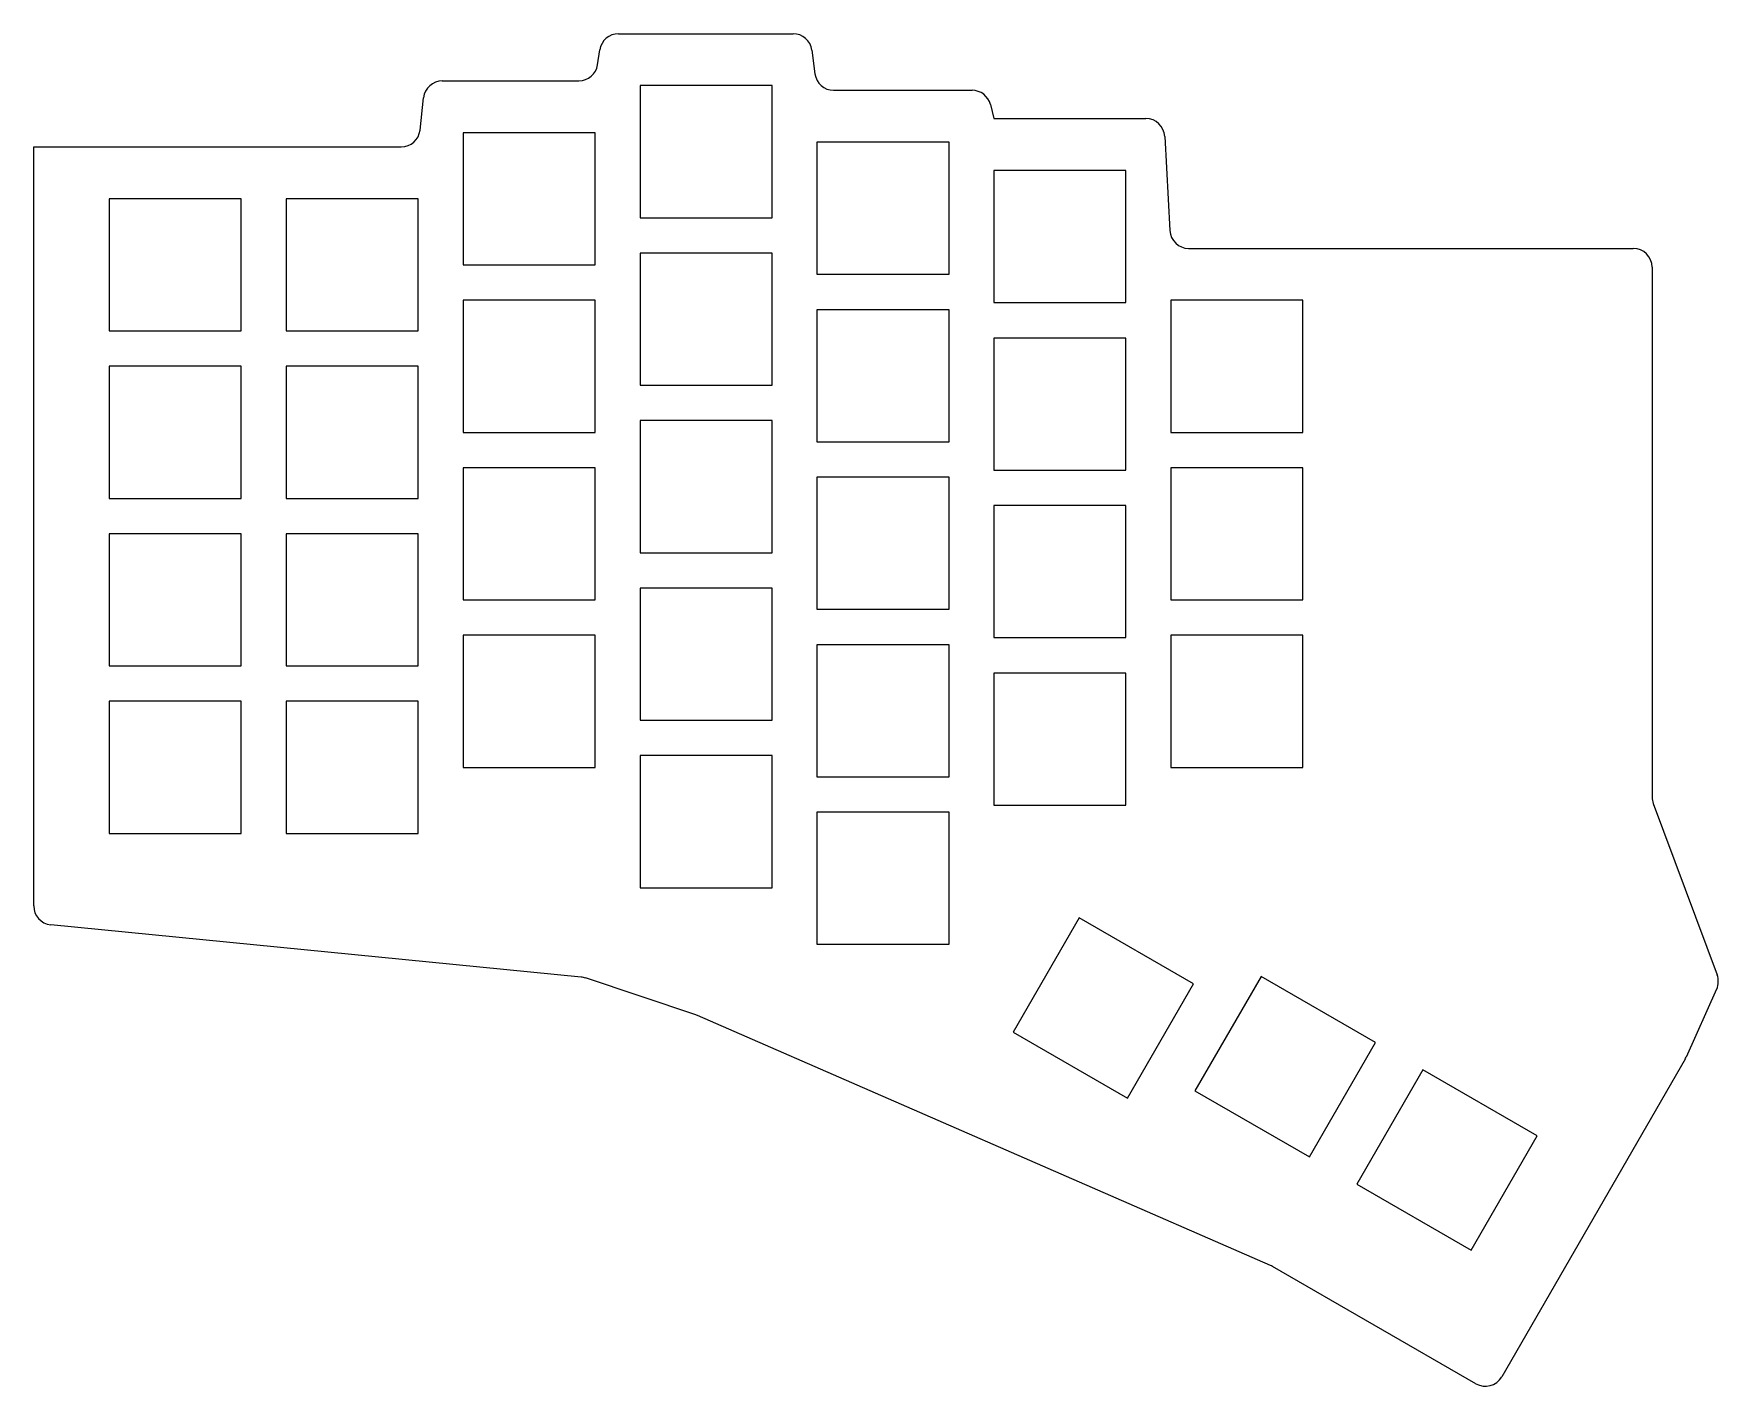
# Model space of a CAD drawing. Header units: millimetres. Extents: x 85 to 264, y -198 to -54.
import ezdxf

# ---------------------------------------------------------------- set-up
doc = ezdxf.new("R2010")
doc.units = ezdxf.units.MM

msp = doc.modelspace()

# ---------------------------------------------------------------- linework, layer by layer
for p, q in [((146.97, -54.5), (165.48, -54.5)), ((144.76, -57.8), (144.99, -56.2)), ((167.47, -56.25), (167.78, -58.75)), ((128.3, -59.5), (142.78, -59.5)), ((163.25, -60), (149.25, -60)), ((149.25, -60), (149.25, -74)), ((163.25, -74), (163.25, -60)), ((169.77, -60.5), (184.44, -60.5)), ((125.94, -64.71), (126.31, -61.29)), ((186.38, -62.01), (186.75, -63.5)), ((186.75, -63.5), (202.86, -63.5)), ((144.5, -65), (130.5, -65)), ((130.5, -65), (130.5, -79)), ((144.5, -79), (144.5, -65)), ((182, -66), (168, -66)), ((168, -66), (168, -80)), ((182, -80), (182, -66)), ((204.85, -65.39), (205.4, -75.36)), ((85, -146.94), (85, -66.5)), ((85, -66.5), (123.95, -66.5)), ((200.75, -69), (186.75, -69)), ((186.75, -69), (186.75, -83)), ((200.75, -83), (200.75, -69)), ((107, -72), (93, -72)), ((93, -72), (93, -86)), ((107, -86), (107, -72)), ((125.75, -72), (111.75, -72)), ((111.75, -72), (111.75, -86)), ((125.75, -86), (125.75, -72)), ((149.25, -74), (163.25, -74)), ((163.25, -77.75), (149.25, -77.75)), ((149.25, -77.75), (149.25, -91.75)), ((163.25, -91.75), (163.25, -77.75)), ((207.39, -77.25), (254.5, -77.25)), ((130.5, -79), (144.5, -79)), ((168, -80), (182, -80)), ((256.5, -79.25), (256.5, -135.39)), ((144.5, -82.75), (130.5, -82.75)), ((130.5, -82.75), (130.5, -96.75)), ((144.5, -96.75), (144.5, -82.75)), ((182, -83.75), (168, -83.75)), ((168, -83.75), (168, -97.75)), ((182, -97.75), (182, -83.75)), ((186.75, -83), (200.75, -83)), ((219.5, -82.75), (205.5, -82.75)), ((205.5, -82.75), (205.5, -96.75)), ((219.5, -96.75), (219.5, -82.75)), ((93, -86), (107, -86)), ((111.75, -86), (125.75, -86)), ((200.75, -86.75), (186.75, -86.75)), ((186.75, -86.75), (186.75, -100.75)), ((200.75, -100.75), (200.75, -86.75)), ((107, -89.75), (93, -89.75)), ((93, -89.75), (93, -103.75)), ((107, -103.75), (107, -89.75)), ((125.75, -89.75), (111.75, -89.75)), ((111.75, -89.75), (111.75, -103.75)), ((125.75, -103.75), (125.75, -89.75)), ((149.25, -91.75), (163.25, -91.75)), ((163.25, -95.5), (149.25, -95.5)), ((149.25, -95.5), (149.25, -109.5)), ((163.25, -109.5), (163.25, -95.5)), ((130.5, -96.75), (144.5, -96.75)), ((168, -97.75), (182, -97.75)), ((205.5, -96.75), (219.5, -96.75)), ((144.5, -100.5), (130.5, -100.5)), ((130.5, -100.5), (130.5, -114.5)), ((144.5, -114.5), (144.5, -100.5)), ((182, -101.5), (168, -101.5)), ((168, -101.5), (168, -115.5)), ((182, -115.5), (182, -101.5)), ((186.75, -100.75), (200.75, -100.75)), ((219.5, -100.5), (205.5, -100.5)), ((205.5, -100.5), (205.5, -114.5)), ((219.5, -114.5), (219.5, -100.5)), ((93, -103.75), (107, -103.75)), ((111.75, -103.75), (125.75, -103.75)), ((200.75, -104.5), (186.75, -104.5)), ((186.75, -104.5), (186.75, -118.5)), ((200.75, -118.5), (200.75, -104.5)), ((107, -107.5), (93, -107.5)), ((93, -107.5), (93, -121.5)), ((107, -121.5), (107, -107.5)), ((125.75, -107.5), (111.75, -107.5)), ((111.75, -107.5), (111.75, -121.5)), ((125.75, -121.5), (125.75, -107.5)), ((149.25, -109.5), (163.25, -109.5)), ((163.25, -113.25), (149.25, -113.25)), ((149.25, -113.25), (149.25, -127.25)), ((163.25, -127.25), (163.25, -113.25)), ((130.5, -114.5), (144.5, -114.5)), ((168, -115.5), (182, -115.5)), ((205.5, -114.5), (219.5, -114.5)), ((144.5, -118.25), (130.5, -118.25)), ((130.5, -118.25), (130.5, -132.25)), ((144.5, -132.25), (144.5, -118.25)), ((182, -119.25), (168, -119.25)), ((168, -119.25), (168, -133.25)), ((182, -133.25), (182, -119.25)), ((186.75, -118.5), (200.75, -118.5)), ((219.5, -118.25), (205.5, -118.25)), ((205.5, -118.25), (205.5, -132.25)), ((219.5, -132.25), (219.5, -118.25)), ((93, -121.5), (107, -121.5)), ((111.75, -121.5), (125.75, -121.5)), ((200.75, -122.25), (186.75, -122.25)), ((186.75, -122.25), (186.75, -136.25)), ((200.75, -136.25), (200.75, -122.25)), ((107, -125.25), (93, -125.25)), ((93, -125.25), (93, -139.25)), ((107, -139.25), (107, -125.25)), ((125.75, -125.25), (111.75, -125.25)), ((111.75, -125.25), (111.75, -139.25)), ((125.75, -139.25), (125.75, -125.25)), ((149.25, -127.25), (163.25, -127.25)), ((163.25, -131), (149.25, -131)), ((149.25, -131), (149.25, -145)), ((163.25, -145), (163.25, -131)), ((130.5, -132.25), (144.5, -132.25)), ((168, -133.25), (182, -133.25)), ((205.5, -132.25), (219.5, -132.25)), ((182, -137), (168, -137)), ((168, -137), (168, -151)), ((182, -151), (182, -137)), ((186.75, -136.25), (200.75, -136.25)), ((256.63, -136.09), (263.39, -154.23)), ((93, -139.25), (107, -139.25)), ((111.75, -139.25), (125.75, -139.25)), ((149.25, -145), (163.25, -145)), ((143.03, -154.48), (86.8, -148.93)), ((195.79, -148.19), (188.79, -160.31)), ((207.91, -155.19), (195.79, -148.19)), ((168, -151), (182, -151)), ((155.16, -158.47), (143.46, -154.57)), ((200.91, -167.31), (207.91, -155.19)), ((215.06, -154.41), (208.06, -166.53)), ((227.18, -161.41), (215.06, -154.41)), ((263.34, -155.74), (260.1, -162.97)), ((216.07, -185.03), (155.33, -158.54)), ((188.79, -160.31), (200.91, -167.31)), ((220.18, -173.53), (227.18, -161.41)), ((260.01, -163.16), (240.56, -196.84)), ((232.21, -164.31), (225.21, -176.43)), ((244.33, -171.31), (232.21, -164.31)), ((208.06, -166.53), (220.18, -173.53)), ((237.33, -183.43), (244.33, -171.31)), ((225.21, -176.43), (237.33, -183.43)), ((237.83, -197.57), (216.27, -185.13))]:
    msp.add_line(p, q)
for centre, start, end in [((146.97, -56.5), 90, 171.4692), ((165.48, -56.5), 7.125, 90), ((142.78, -57.5), 270, 351.4692), ((169.77, -58.5), 187.125, 270), ((128.3, -61.5), 90, 173.8845), ((184.44, -62.5), 14.038, 90), ((202.86, -65.5), 3.1221, 90), ((123.95, -64.5), 270, 353.8845), ((207.39, -75.25), 183.1221, 270), ((254.5, -79.25), 0, 90), ((258.5, -135.39), 180, 200.4529), ((87, -146.94), 180, 264.3625), ((142.83, -156.47), 71.565, 84.3625), ((261.52, -154.93), 335.8395, 20.4529), ((154.53, -160.37), 66.4342, 71.565), ((258.27, -162.16), 330, 335.8395), ((215.27, -186.86), 60, 66.4342), ((238.83, -195.84), 240, 330)]:
    msp.add_arc(centre, 2, start, end)

doc.saveas('drawing.dxf')
